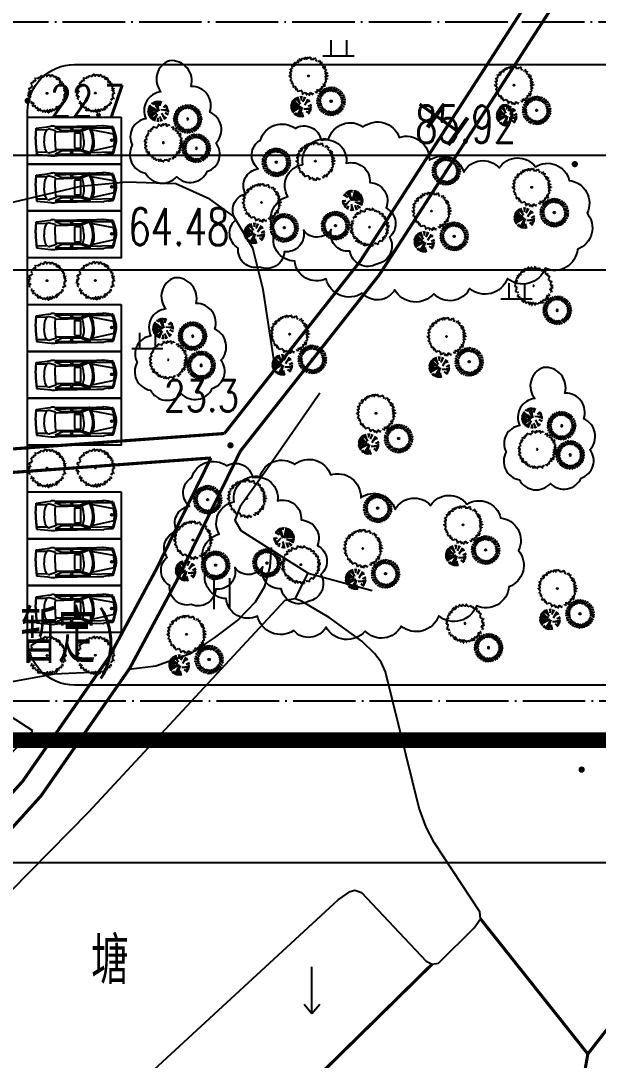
# Model space of a CAD drawing. Header units: millimetres. Extents: x 423323 to 424695, y 55333 to 56284.
# Drawn here: x 423723.6 to 423760.5, y 55692.7 to 55759.2 of the extents above; entities that cross this region are included whole.
import ezdxf
from ezdxf.enums import TextEntityAlignment as Align

# ---------------------------------------------------------------- set-up
doc = ezdxf.new("R2010")
doc.units = ezdxf.units.MM
doc.header["$LTSCALE"] = 1000
for name, pattern in [('DASH', [0.35, 0.25, -0.1]), ('DOTE', [2.42, 2, -0.2, 0.02, -0.2]), ('X3', [5, 4, -1])]:
    doc.linetypes.add(name, pattern=pattern)
for name, color, linetype in [('A绿-1', 82, 'Continuous'), ('PUB_DIM', 3, 'Continuous'), ('PUB_TEXT', 7, 'Continuous'), ('TREE', 74, 'Continuous'), ('地形图', 252, 'Continuous'), ('建设布局', 7, 'Continuous'), ('道路', 4, 'Continuous'), ('道路中心线', 1, 'DOTE'), ('道路线', 142, 'Continuous')]:
    doc.layers.add(name, color=color, linetype=linetype)
doc.styles.add('_TCH_DIM', font='SIMPLEX', dxfattribs={"bigfont": 'GBCBIG'})
doc.styles.add('_TCH_DIM_T3', font='SIMPLEX', dxfattribs={"width": 0.705882, "bigfont": 'GBCBIG'})
doc.styles.add('HZ', font='rs.shx', dxfattribs={"width": 0.8, "bigfont": 'hztxt.shx'})
doc.linetypes.add('10421', pattern='A,2,[150,AAA.SHX,S=1,R=0,X=0,Y=1],1e-11', length=2)
doc.linetypes.add('1161', pattern='A,0,[149,AAA.SHX,S=0.15,R=0,X=0,Y=0],-1.6', length=1.6)
doc.linetypes.add('FENCELINE2', pattern='A,0.25,-0.1,[132,ltypeshp.shx,S=0.1,R=0,X=-0.1,Y=0],-0.1,1', length=1.45)
doc.dimstyles.new('_TCH_ARCH_M_M&&1', dxfattribs={"dimtxt": 2.38, "dimasz": 0.8, "dimexe": 2, "dimexo": 2.4, "dimgap": 0.8, "dimtad": 1, "dimzin": 0, "dimdsep": 46, "dimtxsty": '_TCH_DIM_T3', "dimblk": 'ARCHTICK', "dimcen": 0.09, "dimclrt": 7, "dimazin": 2, "dimtfac": 1, "dimtdec": 0, "dimtix": 1, "dimtmove": 2, "dimatfit": 3, "dimfxl": 0, "dimtolj": 1, "dimtzin": 0, "dimarcsym": 0})

# ---------------------------------------------------------------- blocks, each defined once
blk = doc.blocks.new('gc120')
for p, q in [((0, 0), (0, 3)), ((-0.5, 0.6), (0, 0)), ((0, 0), (0.5, 0.6))]:
    blk.add_line(p, q)
blk = doc.blocks.new('gc121')
for p, q in [((-0.5, -1), (-0.5, 1)), ((0.5, -1), (0.5, 1))]:
    blk.add_line(p, q)
blk = doc.blocks.new('gc119')
for p, q in [((-0.5, 1), (-0.5, 0)), ((0.5, 1), (0.5, 0)), ((-1, 0), (1, 0))]:
    blk.add_line(p, q)
blk = doc.blocks.new('GC200')
at = {"linetype": 'Continuous', "const_width": 0.2, "flags": 128}
blk.add_lwpolyline([(-0.1, 0, 1), (0.1, 0, 1)], format="xyb", close=True, dxfattribs=at)
blk = doc.blocks.new('004')
at = {"layer": 'A绿-1', "color": 0}
for p, q in [((-872, 605), (-895, 533)), ((-825, 585), (-872, 605)), ((-793, 644), (-825, 585)), ((-762, 716), (-809, 677)), ((-809, 677), (-793, 644)), ((-699, 834), (-770, 749)), ((-770, 749), (-723, 742)), ((-723, 651), (-762, 716)), ((-723, 742), (-691, 683)), ((-691, 683), (-723, 651)), ((-691, 762), (-699, 834)), ((-534, 794), (-691, 762)), ((-511, 892), (-605, 840)), ((-605, 840), (-534, 794)), ((-456, 866), (-511, 892)), ((-401, 899), (-456, 866)), ((-354, 971), (-440, 997)), ((-440, 997), (-401, 899)), ((-283, 860), (-354, 971)), ((-276, 925), (-283, 860)), ((-244, 925), (-276, 925)), ((-205, 1023), (-268, 997)), ((-268, 997), (-244, 925)), ((-182, 945), (-205, 1023)), ((-134, 964), (-182, 945)), ((70, 1036), (-9, 1030)), ((-9, 1030), (-9, 991)), ((70, 977), (70, 1036)), ((93, 938), (70, 977)), ((132, 906), (93, 938)), ((179, 1023), (132, 906)), ((250, 1017), (179, 1023)), ((266, 945), (250, 1017)), ((321, 912), (266, 945)), ((360, 945), (321, 977)), ((321, 977), (321, 912)), ((360, 847), (360, 945)), ((399, 814), (360, 847)), ((438, 853), (399, 814)), ((478, 827), (438, 853)), ((525, 879), (478, 827)), ((564, 847), (525, 879)), ((532, 768), (564, 847)), ((572, 703), (532, 768)), ((564, 670), (572, 703)), ((595, 638), (564, 670)), ((658, 664), (595, 638)), ((697, 618), (658, 664)), ((744, 670), (697, 618)), ((783, 605), (744, 670)), ((791, 481), (783, 605)), ((-1068, 284), (-1052, 317)), ((-942, 226), (-1068, 284)), ((-1060, 128), (-1052, 186)), ((-966, 56), (-1060, 128)), ((-1052, 317), (-911, 278)), ((-1052, 186), (-950, 121)), ((-1052, -69), (-1052, 3)), ((-1052, 3), (-966, -3)), ((-982, 428), (-966, 461)), ((-927, 415), (-982, 428)), ((-966, 461), (-864, 454)), ((-966, -3), (-966, 56)), ((-950, 121), (-942, 226)), ((-942, 369), (-927, 415)), ((-887, 324), (-942, 369)), ((-911, 278), (-887, 324)), ((-895, 533), (-864, 481)), ((-864, 454), (-840, 461)), ((830, 500), (791, 481)), ((807, 409), (870, 487)), ((838, 343), (807, 409)), ((870, 487), (830, 500)), ((932, 363), (838, 343)), ((932, 200), (885, 200)), ((885, 200), (909, 160)), ((925, 101), (901, 69)), ((901, 69), (972, 16)), ((909, 278), (964, 311)), ((932, 232), (909, 278)), ((909, 160), (972, 160)), ((972, 160), (925, 101)), ((964, 311), (932, 363)), ((972, 16), (972, -69)), ((-1044, -154), (-1068, -193)), ((-1068, -193), (-1029, -219)), ((-989, -108), (-1052, -69)), ((-982, -173), (-1044, -154)), ((-1029, -219), (-1005, -166)), ((-1013, -278), (-989, -258)), ((-997, -310), (-1013, -278)), ((-919, -356), (-997, -310)), ((-974, -173), (-989, -108)), ((-989, -258), (-950, -278)), ((-934, -180), (-974, -173)), ((-950, -278), (-927, -251)), ((-942, -526), (-927, -480)), ((-864, -500), (-942, -526)), ((-927, -251), (-934, -180)), ((-927, -480), (-887, -441)), ((-887, -441), (-919, -356)), ((-887, -585), (-840, -533)), ((-840, -533), (-864, -500)), ((776, -513), (768, -552)), ((768, -552), (830, -585)), ((799, -448), (776, -513)), ((815, -493), (799, -448)), ((862, -474), (815, -493)), ((870, -278), (846, -336)), ((846, -336), (885, -435)), ((885, -435), (862, -474)), ((948, -310), (870, -278)), ((972, -69), (901, -95)), ((901, -95), (901, -180)), ((901, -180), (948, -219)), ((948, -219), (972, -271)), ((972, -271), (948, -310)), ((-848, -644), (-887, -585)), ((-801, -585), (-848, -644)), ((-762, -618), (-801, -585)), ((-636, -729), (-715, -657)), ((-683, -788), (-636, -729)), ((-629, -853), (-683, -788)), ((-574, -801), (-629, -853)), ((-401, -853), (-574, -801)), ((-425, -944), (-401, -853)), ((-385, -964), (-425, -944)), ((-338, -944), (-385, -964)), ((-299, -944), (-338, -944)), ((-260, -1010), (-299, -944)), ((-229, -912), (-260, -1010)), ((-182, -912), (-229, -912)), ((-189, -1010), (-182, -912)), ((-127, -1023), (-189, -1010)), ((-119, -938), (-127, -1023)), ((-56, -958), (-119, -938)), ((-56, -1010), (-56, -958)), ((-17, -997), (-56, -1010)), ((70, -1016), (-17, -997)), ((109, -925), (70, -951)), ((70, -951), (70, -1016)), ((132, -1023), (109, -925)), ((195, -997), (132, -1023)), ((226, -944), (164, -944)), ((164, -944), (195, -997)), ((250, -984), (226, -944)), ((297, -964), (250, -984)), ((297, -833), (274, -918)), ((274, -918), (297, -964)), ((328, -912), (297, -833)), ((360, -918), (328, -912)), ((383, -892), (360, -918)), ((407, -866), (383, -892)), ((438, -873), (407, -866)), ((423, -886), (438, -873)), ((454, -918), (423, -886)), ((470, -807), (446, -801)), ((446, -801), (485, -853)), ((564, -853), (454, -918)), ((509, -794), (470, -807)), ((485, -853), (548, -833)), ((556, -735), (493, -761)), ((493, -761), (509, -794)), ((548, -833), (564, -853)), ((650, -794), (556, -735)), ((674, -761), (650, -794)), ((705, -637), (666, -683)), ((666, -683), (674, -761)), ((760, -650), (705, -637)), ((783, -618), (760, -650)), ((807, -618), (783, -618)), ((830, -585), (807, -618))]:
    blk.add_line(p, q, dxfattribs=at)
blk.add_circle((-32, 10), 31.3, dxfattribs=at)
blk = doc.blocks.new('106')
at = {"layer": 'A绿-1'}
for p, q in [((-0.293, 0.345), (-0.27, 0.3)), ((-0.238, 0.198), (-0.293, 0.345)), ((-0.228, 0.391), (-0.213, 0.343)), ((-0.2, 0.237), (-0.228, 0.391)), ((-0.157, 0.425), (-0.15, 0.375)), ((-0.156, 0.269), (-0.157, 0.425)), ((-0.107, 0.292), (-0.08, 0.447)), ((-0.08, 0.447), (-0.083, 0.396)), ((-0.054, 0.307), (-0.001, 0.455)), ((-0.001, 0.455), (-0.013, 0.405)), ((0, 0.312), (0.078, 0.449)), ((0.054, 0.308), (0.154, 0.429)), ((0.078, 0.449), (0.058, 0.402)), ((0.107, 0.295), (0.227, 0.396)), ((0.154, 0.429), (0.127, 0.386)), ((0.157, 0.272), (0.292, 0.351)), ((0.227, 0.396), (0.193, 0.359)), ((0.292, 0.351), (0.252, 0.321)), ((-0.446, 0.074), (-0.399, 0.054)), ((-0.309, -0.004), (-0.446, 0.074)), ((-0.426, 0.15), (-0.383, 0.123)), ((-0.305, 0.05), (-0.426, 0.15)), ((-0.393, 0.223), (-0.356, 0.188)), ((-0.292, 0.103), (-0.393, 0.223)), ((-0.348, 0.288), (-0.318, 0.248)), ((-0.269, 0.153), (-0.348, 0.288)), ((0.202, 0.242), (0.349, 0.296)), ((0.241, 0.203), (0.395, 0.231)), ((0.273, 0.159), (0.43, 0.16)), ((0.297, 0.11), (0.451, 0.084)), ((0.349, 0.296), (0.304, 0.273)), ((0.311, 0.057), (0.459, 0.005)), ((0.317, 0.003), (0.453, -0.075)), ((0.395, 0.231), (0.347, 0.216)), ((0.43, 0.16), (0.38, 0.153)), ((0.451, 0.084), (0.401, 0.086)), ((0.459, 0.005), (0.41, 0.016)), ((-0.452, -0.006), (-0.402, -0.017)), ((-0.304, -0.058), (-0.452, -0.006)), ((-0.444, -0.085), (-0.393, -0.087)), ((-0.289, -0.111), (-0.444, -0.085)), ((-0.422, -0.161), (-0.372, -0.154)), ((-0.266, -0.16), (-0.422, -0.161)), ((-0.234, -0.204), (-0.388, -0.232)), ((-0.388, -0.232), (-0.34, -0.217)), ((-0.195, -0.243), (-0.342, -0.297)), ((-0.342, -0.297), (-0.297, -0.274)), ((-0.15, -0.273), (-0.285, -0.352)), ((-0.285, -0.352), (-0.245, -0.322)), ((-0.1, -0.296), (-0.22, -0.397)), ((-0.047, -0.309), (-0.147, -0.43)), ((0.007, -0.313), (-0.07, -0.45)), ((0.061, -0.308), (0.009, -0.456)), ((0.114, -0.293), (0.088, -0.448)), ((0.163, -0.27), (0.164, -0.426)), ((0.207, -0.238), (0.236, -0.392)), ((0.246, -0.199), (0.3, -0.346)), ((0.276, -0.154), (0.356, -0.289)), ((0.3, -0.346), (0.277, -0.301)), ((0.299, -0.104), (0.4, -0.224)), ((0.312, -0.051), (0.433, -0.151)), ((0.356, -0.289), (0.325, -0.249)), ((0.4, -0.224), (0.363, -0.189)), ((0.433, -0.151), (0.391, -0.124)), ((0.453, -0.075), (0.406, -0.055)), ((-0.22, -0.397), (-0.185, -0.36)), ((-0.147, -0.43), (-0.12, -0.387)), ((-0.07, -0.45), (-0.051, -0.403)), ((0.009, -0.456), (0.02, -0.406)), ((0.088, -0.448), (0.09, -0.397)), ((0.164, -0.426), (0.158, -0.376)), ((0.236, -0.392), (0.221, -0.344))]:
    blk.add_line(p, q, dxfattribs=at)
blk.add_circle((0, 0), 0.0254, dxfattribs=at)
blk = doc.blocks.new('A$C3C3C514D')
at = {"color": 62}
for p, q in [((1826, 4286), (1919, 3296)), ((985, 2274), (0, 2152)), ((510, 2000), (1, 2202)), ((1376, 2264), (3, 2272)), ((1448, 2052), (10, 2362)), ((2135, 2150), (22, 1847)), ((2135, 2150), (33, 2466)), ((533, 2271), (50, 2633)), ((754, 3022), (194, 3045)), ((314, 3273), (754, 3022)), ((1605, 3000), (469, 3494)), ((2072, 2430), (549, 3589)), ((1327, 3257), (603, 3647)), ((847, 3366), (661, 3703)), ((900, 3478), (708, 3738)), ((1605, 3000), (751, 3787)), ((984, 3455), (812, 3811)), ((1075, 3468), (865, 3847)), ((1327, 3257), (975, 3955)), ((2179, 2417), (975, 3955)), ((1474, 3317), (1125, 4045)), ((1340, 3596), (1210, 4088)), ((1751, 3803), (1478, 4197)), ((2296, 2298), (1605, 3000)), ((1919, 3296), (1620, 4239)), ((2490, 2732), (3940, 3353)), ((2490, 2732), (4010, 3243)), ((2775, 3382), (3114, 4079)), ((2775, 3382), (3301, 3974)), ((3070, 2927), (4073, 3126)), ((3135, 3755), (3501, 3831)), ((3589, 3756), (3285, 3427)), ((3285, 3427), (3744, 3603)), ((3516, 2534), (4262, 2582)), ((3556, 2540), (4283, 2465)), ((3564, 3199), (3831, 3501)), ((3688, 3053), (4142, 2976)), ((1065, 1996), (5, 2012)), ((439, 1909), (9, 1960)), ((774, 2001), (13, 1915)), ((658, 1927), (45, 1758)), ((51, 1686), (1027, 1810)), ((1836, 2067), (97, 1514)), ((539, 1655), (143, 1412)), ((1751, 1563), (187, 1276)), ((546, 1182), (227, 1190)), ((1385, 1488), (279, 1092)), ((1531, 1264), (321, 1022)), ((918, 1321), (379, 933)), ((1951, 1835), (483, 794)), ((1027, 1810), (539, 1655)), ((539, 1655), (539, 1655)), ((1302, 1353), (558, 706)), ((1440, 1141), (558, 706)), ((973, 832), (600, 662)), ((1178, 1009), (672, 590)), ((1152, 750), (691, 573)), ((1353, 1023), (748, 521)), ((1404, 827), (806, 473)), ((1951, 1835), (898, 404)), ((1238, 716), (947, 369)), ((1258, 561), (1009, 329)), ((1871, 1681), (1102, 274)), ((1384, 524), (1212, 216)), ((1477, 961), (1309, 172)), ((1942, 612), (1418, 129)), ((2147, 905), (1570, 80)), ((2209, 1495), (1767, 35)), ((2115, 529), (1808, 28)), ((2013, 694), (1897, 15)), ((2216, 1566), (2051, 2)), ((2220, 538), (2146, 0)), ((2176, 1176), (2243, 2)), ((2674, 953), (3081, 210)), ((2790, 723), (2896, 122)), ((2861, 1371), (3697, 653)), ((2938, 2122), (4093, 1221)), ((3120, 1141), (3574, 536)), ((3125, 1964), (4195, 1522)), ((3824, 1674), (4261, 1716)), ((4209, 1516), (3824, 1674))]:
    blk.add_line(p, q, dxfattribs=at)
blk = doc.blocks.new('$plan$00001328')
at = {"layer": '道路线'}
for p, q in [((-2279, 116), (-2219, 807)), ((-2254, 116), (-2194, 806)), ((-2219, 807), (-1493, 889)), ((-1551, 693), (-2199, 695)), ((-1551, 693), (-1667, 459)), ((-1508, 707), (-1562, 671)), ((-1493, 889), (-1285, 919)), ((-979, 619), (-1374, 729)), ((-1053, 923), (-878, 906)), ((-1023, 812), (1078, 831)), ((-582, 620), (-1023, 812)), ((-878, 906), (1645, 899)), ((-21, 822), (6, 627)), ((116, 823), (74, 627)), ((1224, 895), (623, 633)), ((1249, 767), (626, 562)), ((1370, 583), (1207, 751)), ((2643, 745), (1249, 767)), ((1645, 899), (2034, 915)), ((2034, 915), (2086, 904)), ((2427, 855), (2086, 904)), ((2367, 864), (2369, 870)), ((2369, 870), (2650, 842)), ((2604, 806), (2427, 855)), ((2787, 351), (2640, 772)), ((2720, 782), (2894, 148)), ((-1707, 230), (-1717, -16)), ((-1667, 459), (-1707, 230)), ((-1019, -34), (-1015, 284)), ((-1015, 284), (-979, 619)), ((626, 562), (-988, 538)), ((6, 627), (-582, 620)), ((623, 633), (74, 627)), ((223, 404), (223, -456)), ((586, 444), (263, 444)), ((626, -456), (626, 404)), ((810, 258), (722, 594)), ((822, -38), (810, 258)), ((2844, 342), (1302, 653)), ((1448, 334), (1370, 583)), ((1469, -41), (1448, 334)), ((2762, 16), (2740, 362)), ((2816, 347), (2866, 112)), ((-2279, -163), (-2219, -855)), ((-2254, -163), (-2194, -854)), ((-1706, -277), (-1717, -32)), ((-1667, -507), (-1707, -277)), ((-1551, -741), (-1667, -507)), ((-1019, -14), (-1015, -332)), ((-1015, -332), (-979, -667)), ((626, -610), (-988, -585)), ((263, -496), (586, -496)), ((1249, -815), (626, -610)), ((810, -306), (722, -641)), ((822, -10), (810, -306)), ((1370, -631), (1207, -799)), ((2844, -390), (1302, -701)), ((1448, -382), (1370, -630)), ((1469, -7), (1448, -382)), ((2787, -399), (2640, -820)), ((2720, -830), (2894, -195)), ((2762, -64), (2740, -410)), ((2816, -395), (2866, -160)), ((-2219, -855), (-1493, -937)), ((-1551, -741), (-2199, -743)), ((-1508, -755), (-1562, -719)), ((-1493, -937), (-1285, -966)), ((-1374, -776), (-1374, -777)), ((-979, -667), (-1371, -776)), ((-1053, -971), (-878, -954)), ((-582, -668), (-1023, -860)), ((-1023, -860), (1078, -879)), ((-878, -954), (1645, -947)), ((8, -674), (-582, -668)), ((-17, -869), (8, -674)), ((623, -681), (73, -675)), ((111, -870), (73, -675)), ((1224, -943), (623, -681)), ((2643, -793), (1249, -815)), ((1645, -947), (2034, -963)), ((2034, -963), (2086, -952)), ((2427, -903), (2086, -952)), ((2367, -911), (2369, -918)), ((2369, -918), (2650, -889)), ((2604, -854), (2427, -903))]:
    blk.add_line(p, q, dxfattribs=at)
blk.add_circle((2608, -21), 62.7, dxfattribs=at)
for centre, radius, start, end in [((-1418, 573), 162, 74.46936, 123.73593), ((-1148, -44), 972, 84.37428, 98.07159), ((-191, -40), 1591, 331.45596, 29.52266), ((2589, 754), 54, 19.21062, 74.51383), ((2642, 761), 81, 15.33853, 84.1898), ((-665, -24), 1620, 175.05924, 184.94076), ((-640, -24), 1620, 175.05924, 184.94076), ((263, 404), 40, 90, 180), ((586, 404), 40, 0, 90), ((2115, -24), 648, 356.47351, 3.52649), ((2233, -24), 648, 347.90524, 12.09476), ((2269, -24), 648, 344.66147, 15.33853), ((263, -456), 40, 180, 270), ((586, -456), 40, 270, 0), ((-1418, -621), 162, 236.26405, 286.81983), ((-1148, -4), 972, 261.92841, 275.62572), ((2589, -802), 54, 285.48617, 340.78938), ((2642, -809), 81, 275.8102, 344.66147)]:
    blk.add_arc(centre, radius, start, end, dxfattribs=at)
blk = doc.blocks.new('_ArchTick')
at = {"color": 0, "linetype": 'ByBlock', "const_width": 0.15}
blk.add_lwpolyline([(-0.5, -0.5), (0.5, 0.5)], dxfattribs=at)
blk = doc.blocks.new('*D94')
at = {"layer": 'Defpoints', "color": 0}
for p in [(423709.095, 55751.275), (423773.575, 55751.275), (423773.575, 55743.275)]:
    blk.add_point(p, dxfattribs=at)
at = {"layer": 'PUB_DIM', "color": 0, "lineweight": -2}
for p, q in [((423709.095, 55748.875), (423709.095, 55741.275)), ((423773.575, 55748.875), (423773.575, 55741.275)), ((423709.095, 55743.275), (423773.575, 55743.275))]:
    blk.add_line(p, q, dxfattribs=at)
at = {"layer": 'PUB_DIM', "color": 0, "lineweight": -2, "xscale": 0.8, "yscale": 0.8, "zscale": 0.8, "rotation": 180}
blk.add_blockref('_ArchTick', (423709.095, 55743.275), dxfattribs=at)
at = {"layer": 'PUB_DIM', "color": 0, "lineweight": -2, "xscale": 0.8, "yscale": 0.8, "zscale": 0.8}
blk.add_blockref('_ArchTick', (423773.575, 55743.275), dxfattribs=at)
at = {"layer": 'PUB_DIM', "color": 7, "insert": (423733.698, 55746.025), "char_height": 2.38, "attachment_point": 5, "style": '_TCH_DIM_T3'}
blk.add_mtext('\\A1;64.48', dxfattribs=at)
blk = doc.blocks.new('*D104')
at = {"layer": 'Defpoints', "color": 0}
for p in [(423795.015, 55750.599), (423709.095, 55742.975), (423795.015, 55742.975)]:
    blk.add_point(p, dxfattribs=at)
at = {"layer": 'PUB_DIM', "color": 0, "lineweight": -2}
for p, q in [((423709.095, 55745.375), (423709.095, 55752.599)), ((423795.015, 55745.375), (423795.015, 55752.599)), ((423709.095, 55750.599), (423795.015, 55750.599))]:
    blk.add_line(p, q, dxfattribs=at)
at = {"layer": 'PUB_DIM', "color": 0, "lineweight": -2, "xscale": 0.8, "yscale": 0.8, "zscale": 0.8, "rotation": 180}
blk.add_blockref('_ArchTick', (423709.095, 55750.599), dxfattribs=at)
at = {"layer": 'PUB_DIM', "color": 0, "lineweight": -2, "xscale": 0.8, "yscale": 0.8, "zscale": 0.8}
blk.add_blockref('_ArchTick', (423795.015, 55750.599), dxfattribs=at)
at = {"layer": 'PUB_DIM', "color": 7, "insert": (423752.055, 55752.589), "char_height": 2.38, "attachment_point": 5, "style": '_TCH_DIM_T3'}
blk.add_mtext('\\A1;85.92', dxfattribs=at)
blk = doc.blocks.new('*D129')
at = {"layer": 'Defpoints', "color": 0}
for p in [(423431.612, 55713.172), (423795.015, 55713.137), (423795.014, 55705.312)]:
    blk.add_point(p, dxfattribs=at)
at = {"layer": 'PUB_DIM', "color": 0, "lineweight": -2}
for p, q in [((423431.612, 55710.772), (423431.611, 55703.346)), ((423795.015, 55710.737), (423795.014, 55703.312)), ((423431.611, 55705.346), (423795.014, 55705.312))]:
    blk.add_line(p, q, dxfattribs=at)
at = {"layer": 'PUB_DIM', "color": 0, "lineweight": -2, "xscale": 0.8, "yscale": 0.8, "zscale": 0.8}
for p, rotation in [((423431.611, 55705.346), 179.9945794423809), ((423795.014, 55705.312), 359.9945794423808)]:
    blk.add_blockref('_ArchTick', p, dxfattribs=dict(at, rotation=rotation))
at = {"layer": 'PUB_DIM', "color": 7, "insert": (423613.313, 55707.319), "char_height": 2.38, "attachment_point": 5, "rotation": 359.99458, "style": '_TCH_DIM_T3'}
blk.add_mtext('\\A1;363.40', dxfattribs=at)

msp = doc.modelspace()

# ---------------------------------------------------------------- linework, layer by layer
at = {"color": 1, "linetype": 'DASH', "ltscale": 0.02, "const_width": 1}
msp.add_lwpolyline([(423795.015, 55713.137), (423431.612, 55713.172), (423431.612, 55853.106), (423600.93, 55853.106), (423600.93, 56107.48), (423785.939, 56107.48), (423795.015, 56099.312), (423795.015, 55713.137)], dxfattribs=at)
at = {"linetype": 'FENCELINE2', "ltscale": 0.005, "const_width": 0.1}
msp.add_lwpolyline([(423795.015, 55713.137), (423431.612, 55713.172), (423431.612, 55853.106), (423600.93, 55853.106), (423600.93, 56107.48), (423785.939, 56107.48), (423795.015, 56099.312), (423795.015, 55978.692)], dxfattribs=at)
at = {"layer": 'TREE'}
for points in [[(423733.104, 55756.657, 0.520567), (423732.553, 55754.663, 0.520567), (423732.553, 55754.663, 0.520567), (423731.591, 55752.932, 0.520567), (423731.591, 55752.932, 0.520567), (423730.719, 55751.248, 0.520567), (423730.719, 55751.248, 0.520567), (423731.562, 55749.459, 0.520567), (423731.562, 55749.459, 0.520567), (423733.549, 55749.223, 0.520567), (423733.549, 55749.223, 0.520567), (423735.526, 55749.573, 0.520567), (423735.526, 55749.573, 0.520567), (423736.081, 55751.387, 0.520567), (423736.081, 55751.387, 0.520567), (423735.686, 55753.365, 0.520567), (423735.686, 55753.365, 0.520567), (423734.485, 55755.012, 0.520567), (423734.485, 55755.012, 0.520567)], [(423741.14, 55752.325, -0.520567), (423742.807, 55751.574, -0.520567), (423742.807, 55751.574, -0.520567), (423744.416, 55750.087, -0.520567), (423744.416, 55750.087, -0.520567), (423745.922, 55748.855, -0.520567), (423745.922, 55748.855, -0.520567), (423746.964, 55747.229, -0.520567), (423746.964, 55747.229, -0.520567), (423747.185, 55745.36, -0.520567), (423747.185, 55745.36, -0.520567), (423746.369, 55743.637, -0.520567), (423746.369, 55743.637, -0.520567), (423744.645, 55744.454, -0.520567), (423744.645, 55744.454, -0.520567), (423743.46, 55745.845, -0.520567), (423743.46, 55745.845, -0.520567), (423741.668, 55745.804, -0.520567), (423741.668, 55745.804, -0.520567), (423740.447, 55744.422, -0.520567), (423740.447, 55744.422, -0.520567), (423738.888, 55743.437, -0.520567), (423738.888, 55743.437, -0.520567), (423737.504, 55744.658, -0.520567), (423737.504, 55744.658, -0.520567), (423737.34, 55746.461, -0.520567), (423737.34, 55746.461, -0.520567), (423737.967, 55748.138, -0.520567), (423737.967, 55748.138, -0.520567), (423738.774, 55749.739, -0.520567), (423738.774, 55749.739, -0.520567), (423738.921, 55751.578, -0.520567), (423738.921, 55751.578, -0.520567)], [(423745.444, 55741.77, -0.520567), (423743.122, 55742.698, -0.520567), (423743.122, 55742.698, -0.520567), (423741.119, 55743.817, -0.520567), (423741.119, 55743.817, -0.520567), (423739.842, 55745.72, -0.520567), (423739.842, 55745.72, -0.520567), (423740.675, 55747.952, -0.520567), (423740.675, 55747.952, -0.520567), (423741.63, 55750.015, -0.520567), (423741.63, 55750.015, -0.520567), (423743.287, 55751.63, -0.520567), (423743.287, 55751.63, -0.520567), (423745.504, 55752.416, -0.520567), (423745.504, 55752.416, -0.520567), (423747.799, 55751.746, -0.520567), (423747.799, 55751.746, -0.520567), (423749.735, 55750.28, -0.520567), (423749.735, 55750.28, -0.520567), (423751.934, 55749.522, -0.520567), (423751.934, 55749.522, -0.520567), (423754.207, 55749.791, -0.520567), (423754.207, 55749.791, -0.520567), (423756.527, 55749.856, -0.520567), (423756.527, 55749.856, -0.520567), (423758.687, 55748.989, -0.520567), (423758.687, 55748.989, -0.520567), (423759.827, 55746.889, -0.520567), (423759.827, 55746.889, -0.520567), (423759.213, 55744.575, -0.520567), (423759.213, 55744.575, -0.520567), (423757.146, 55743.361, -0.520567), (423757.146, 55743.361, -0.520567), (423754.732, 55742.711, -0.520567), (423754.732, 55742.711, -0.520567), (423752.317, 55742.06, -0.520567), (423752.317, 55742.06, -0.520567), (423750.025, 55741.737, -0.520567), (423750.025, 55741.737, -0.520567), (423747.513, 55741.991, -0.520567), (423747.513, 55741.991, -0.520567)], [(423733.417, 55742.753, 0.520567), (423732.866, 55740.759, 0.520567), (423732.866, 55740.759, 0.520567), (423731.905, 55739.029, 0.520567), (423731.905, 55739.029, 0.520567), (423731.033, 55737.344, 0.520567), (423731.033, 55737.344, 0.520567), (423731.875, 55735.555, 0.520567), (423731.875, 55735.555, 0.520567), (423733.863, 55735.319, 0.520567), (423733.863, 55735.319, 0.520567), (423735.84, 55735.669, 0.520567), (423735.84, 55735.669, 0.520567), (423736.394, 55737.483, 0.520567), (423736.394, 55737.483, 0.520567), (423735.999, 55739.461, 0.520567), (423735.999, 55739.461, 0.520567), (423734.798, 55741.109, 0.520567), (423734.798, 55741.109, 0.520567)], [(423757.037, 55737.016, 0.520567), (423756.486, 55735.022, 0.520567), (423756.486, 55735.022, 0.520567), (423755.525, 55733.291, 0.520567), (423755.525, 55733.291, 0.520567), (423754.653, 55731.607, 0.520567), (423754.653, 55731.607, 0.520567), (423755.495, 55729.818, 0.520567), (423755.495, 55729.818, 0.520567), (423757.483, 55729.582, 0.520567), (423757.483, 55729.582, 0.520567), (423759.46, 55729.932, 0.520567), (423759.46, 55729.932, 0.520567), (423760.014, 55731.746, 0.520567), (423760.014, 55731.746, 0.520567), (423759.619, 55733.723, 0.520567), (423759.619, 55733.723, 0.520567), (423758.418, 55735.371, 0.520567), (423758.418, 55735.371, 0.520567)], [(423741.053, 55720.162, -0.520567), (423738.73, 55721.09, -0.520567), (423738.73, 55721.09, -0.520567), (423736.727, 55722.209, -0.520567), (423736.727, 55722.209, -0.520567), (423735.45, 55724.112, -0.520567), (423735.45, 55724.112, -0.520567), (423736.283, 55726.344, -0.520567), (423736.283, 55726.344, -0.520567), (423737.238, 55728.407, -0.520567), (423737.238, 55728.407, -0.520567), (423738.895, 55730.022, -0.520567), (423738.895, 55730.022, -0.520567), (423741.112, 55730.808, -0.520567), (423741.112, 55730.808, -0.520567), (423743.407, 55730.138, -0.520567), (423743.407, 55730.138, -0.520567), (423745.343, 55728.672, -0.520567), (423745.343, 55728.672, -0.520567), (423747.543, 55727.914, -0.520567), (423747.543, 55727.914, -0.520567), (423749.815, 55728.183, -0.520567), (423749.815, 55728.183, -0.520567), (423752.136, 55728.248, -0.520567), (423752.136, 55728.248, -0.520567), (423754.295, 55727.381, -0.520567), (423754.295, 55727.381, -0.520567), (423755.436, 55725.281, -0.520567), (423755.436, 55725.281, -0.520567), (423754.821, 55722.967, -0.520567), (423754.821, 55722.967, -0.520567), (423752.755, 55721.753, -0.520567), (423752.755, 55721.753, -0.520567), (423750.34, 55721.102, -0.520567), (423750.34, 55721.102, -0.520567), (423747.925, 55720.452, -0.520567), (423747.925, 55720.452, -0.520567), (423745.633, 55720.129, -0.520567), (423745.633, 55720.129, -0.520567), (423743.121, 55720.383, -0.520567), (423743.121, 55720.383, -0.520567)], [(423736.748, 55730.717, -0.520567), (423738.415, 55729.966, -0.520567), (423738.415, 55729.966, -0.520567), (423740.024, 55728.479, -0.520567), (423740.024, 55728.479, -0.520567), (423741.53, 55727.247, -0.520567), (423741.53, 55727.247, -0.520567), (423742.572, 55725.621, -0.520567), (423742.572, 55725.621, -0.520567), (423742.793, 55723.752, -0.520567), (423742.793, 55723.752, -0.520567), (423741.977, 55722.029, -0.520567), (423741.977, 55722.029, -0.520567), (423740.253, 55722.846, -0.520567), (423740.253, 55722.846, -0.520567), (423739.069, 55724.237, -0.520567), (423739.069, 55724.237, -0.520567), (423737.276, 55724.196, -0.520567), (423737.276, 55724.196, -0.520567), (423736.055, 55722.814, -0.520567), (423736.055, 55722.814, -0.520567), (423734.496, 55721.828, -0.520567), (423734.496, 55721.828, -0.520567), (423733.113, 55723.05, -0.520567), (423733.113, 55723.05, -0.520567), (423732.948, 55724.853, -0.520567), (423732.948, 55724.853, -0.520567), (423733.575, 55726.53, -0.520567), (423733.575, 55726.53, -0.520567), (423734.382, 55728.131, -0.520567), (423734.382, 55728.131, -0.520567), (423734.529, 55729.97, -0.520567), (423734.529, 55729.97, -0.520567)]]:
    msp.add_lwpolyline(points, format="xyb", close=True, dxfattribs=at)
at = {"layer": '地形图', "color": 250, "linetype": 'X3', "const_width": 0.2, "flags": 128}
for points in [[(423758.835, 55764.775), (423745.302, 55743.808), (423736.616, 55732.784)], [(423735.751, 55731.217), (423714.941, 55729.7), (423682.098, 55729.37)], [(423735.751, 55731.217), (423732.254, 55724.09), (423729.27, 55718.528), (423723.709, 55710.526), (423701.971, 55686.391)]]:
    msp.add_lwpolyline(points, dxfattribs=at)
at = {"layer": '地形图', "color": 250, "linetype": 'Continuous', "const_width": 0.2, "flags": 128}
for points in [[(423759.889, 55763.641), (423746.524, 55742.936), (423737.638, 55731.658), (423733.589, 55723.404), (423730.551, 55717.742), (423724.886, 55709.592), (423703.086, 55685.387)], [(423736.616, 55732.784), (423714.879, 55731.2), (423682.082, 55730.87)], [(423808.6, 55732.05), (423784.265, 55716.87), (423780.89, 55714.41), (423779.456, 55713.232), (423765.8, 55699.26), (423760.975, 55694.463), (423759.88, 55693.05), (423759.646, 55691.728), (423759.483, 55689.648), (423759.6, 55688.75), (423760.333, 55687.975), (423768.22, 55682.05)], [(423759.88, 55693.05), (423753.01, 55701.7)], [(423749.92, 55698.81), (423716.37, 55665.83)]]:
    msp.add_lwpolyline(points, dxfattribs=at)
at = {"layer": '地形图', "color": 250, "linetype": 'Continuous', "elevation": 23, "flags": 128}
for points in [[(423739.831, 55737.267), (423739.103, 55742.006), (423738.436, 55744.647), (423737.208, 55746.69), (423735.676, 55747.79), (423733.512, 55748.777), (423730.348, 55748.881), (423727.396, 55748.593), (423721.099, 55747.129), (423713.776, 55745.593), (423707.292, 55745.781), (423702.46, 55747.443), (423700.239, 55749.463), (423698.137, 55752.444), (423696.249, 55754.835)], [(423739.611, 55725.479), (423739.529, 55724.248), (423739.16, 55722.936), (423738.585, 55721.992), (423737.514, 55720.878), (423735.954, 55719.689), (423734.423, 55718.682), (423732.219, 55717.884), (423730.501, 55717.672)], [(423728.55, 55717.493), (423725.721, 55717.367), (423723.127, 55716.901), (423720.527, 55716.221), (423717.025, 55715.053), (423711.739, 55712.788), (423704.969, 55708.588), (423700.506, 55705.199), (423696.551, 55700.771), (423694.525, 55696.375), (423693.638, 55691.354), (423693.885, 55688.844), (423694.642, 55686.349), (423696.347, 55683.528), (423698.123, 55681.447), (423702.869, 55677.494), (423705.242, 55674.332)]]:
    msp.add_lwpolyline(points, dxfattribs=at)
at = {"layer": '地形图', "color": 250, "linetype": '10421', "flags": 128}
msp.add_lwpolyline([(423742.72, 55735.372), (423739.375, 55730.54), (423737.633, 55728.11), (423737.28, 55727.24), (423737.669, 55726.574), (423741.977, 55723.85), (423746.066, 55722.734)], dxfattribs=at)
at = {"layer": '地形图', "color": 250, "linetype": '1161', "elevation": 22.8, "flags": 128}
msp.add_lwpolyline([(423724.35, 55713.75), (423707.46, 55724.67), (423681.815, 55710.54), (423680.68, 55708.31), (423681.558, 55706.568), (423699.535, 55690.303), (423701.57, 55690.52), (423703.945, 55692.506), (423724.35, 55713.75)], dxfattribs=at)
at = {"layer": '地形图', "color": 250, "linetype": '1161', "flags": 128}
msp.add_lwpolyline([(423741.14, 55722.2), (423741.977, 55723.85)], dxfattribs=at)
at = {"layer": '地形图', "color": 250, "linetype": 'Continuous', "flags": 128}
msp.add_lwpolyline([(423720.855, 55681.684), (423743.894, 55702.925), (423744.668, 55703.449), (423744.96, 55703.53), (423745.401, 55703.382), (423749.522, 55698.995), (423749.92, 55698.81), (423750.325, 55698.872), (423752.612, 55701.117), (423753.01, 55701.7), (423752.957, 55702.144), (423750.037, 55706.601), (423749.53, 55707.58), (423749.083, 55708.795), (423746.917, 55717.515), (423746.65, 55718.15), (423746.227, 55718.702), (423745.406, 55719.478), (423743.331, 55721.005), (423741.558, 55722.038), (423741.14, 55722.2), (423740.49, 55722.084), (423727.91, 55708.54), (423704.305, 55684.531)], dxfattribs=at)
at = {"layer": '建设布局', "color": 1, "linetype": 'Continuous', "flags": 128}
msp.add_lwpolyline([(423431.612, 55595.771), (423775.894, 55595.771), (423795.015, 55614.892), (423795.015, 55713.137), (423431.612, 55713.172)], close=True, dxfattribs=at)
msp.add_lwpolyline([(423431.612, 55595.771), (423775.894, 55595.771), (423795.015, 55614.892), (423795.015, 55713.137), (423431.612, 55713.172)], close=True, dxfattribs=at)
at = {"layer": '道路', "color": 4}
msp.add_lwpolyline([(423763.775, 55756.411, -0.414214), (423766.775, 55753.411), (423766.775, 55719.671, -0.414214), (423763.775, 55716.671), (423727.015, 55716.671, -0.414214), (423724.015, 55719.671), (423724.015, 55753.411, -0.414214), (423727.015, 55756.411), (423763.775, 55756.411)], format="xyb", dxfattribs=at)
at = {"layer": '道路中心线', "color": 1, "linetype": 'DOTE', "ltscale": 0.002}
for p, q in [((423784.156, 55759.126), (423717.513, 55759.126)), ((423442.112, 55715.663), (423764.613, 55715.663))]:
    msp.add_line(p, q, dxfattribs=at)
at = {"layer": '道路线'}
for points in [[(423730.015, 55753.041), (423730.015, 55750.041), (423724.015, 55750.041), (423724.015, 55753.041)], [(423730.015, 55750.041), (423730.015, 55747.041), (423724.015, 55747.041), (423724.015, 55750.041)], [(423730.015, 55747.041), (423730.015, 55744.041), (423724.015, 55744.041), (423724.015, 55747.041)], [(423730.015, 55741.041), (423730.015, 55738.041), (423724.015, 55738.041), (423724.015, 55741.041)], [(423730.015, 55738.041), (423730.015, 55735.041), (423724.015, 55735.041), (423724.015, 55738.041)], [(423730.015, 55735.041), (423730.015, 55732.041), (423724.015, 55732.041), (423724.015, 55735.041)], [(423730.015, 55729.041), (423730.015, 55726.041), (423724.015, 55726.041), (423724.015, 55729.041)], [(423730.015, 55726.041), (423730.015, 55723.041), (423724.015, 55723.041), (423724.015, 55726.041)], [(423730.015, 55723.041), (423730.015, 55720.041), (423724.015, 55720.041), (423724.015, 55723.041)]]:
    msp.add_lwpolyline(points, close=True, dxfattribs=at)

# ---------------------------------------------------------------- block references
at = {"layer": 'A绿-1'}
for name, p, xscale, yscale, zscale, rotation in [('004', (423741.955, 55755.677), 0.00116705121472478, 0.00116705121472478, -0.00116705121472478, 196.4296013010655), ('004', (423755.113, 55755.093), 0.00116705121472478, 0.00116705121472478, -0.00116705121472478, 196.4296013010655), ('004', (423725.254, 55754.608), 0.00116705121472478, 0.00116705121472478, -0.00116705121472478, 110.3603193262187), ('004', (423728.346, 55754.622), 0.00116705121472478, 0.00116705121472478, -0.00116705121472478, 110.3603193262187), ('106', (423743.446, 55754.063), 2.039962694467977, 2.039962694607675, 2.039962694502081, 264.9820240038009), ('106', (423756.604, 55753.479), 2.039962694467977, 2.039962694607675, 2.039962694502081, 264.9820240038009), ('106', (423734.265, 55752.919), -2.039962694467977, 2.039962694607675, 2.039962694502081, 271.000000000003), ('004', (423732.664, 55751.413), -0.00116705121472478, 0.00116705121472478, -0.00116705121472478, 339.5524227027386), ('106', (423734.813, 55751.045), -2.039962694467977, 2.039962694607675, 2.039962694502081, 271.000000000003), ('004', (423742.398, 55750.226), 0.00116705121472478, 0.00116705121472478, -0.00116705121472478, 196.4296013010655), ('106', (423739.941, 55750.157), 2.039962694467977, 2.039962694607675, 2.039962694502081, 264.9820240038009), ('106', (423750.819, 55749.612), 2.039962694467977, 2.039962694607675, 2.039962694502081, 264.9820240038009), ('004', (423756.245, 55748.547), 0.00116705121472478, 0.00116705121472478, -0.00116705121472478, 196.4296013010655), ('004', (423738.955, 55747.573), 0.00116705121472478, 0.00116705121472478, -0.00116705121472478, 196.4296013010655), ('004', (423749.832, 55747.028), 0.00116705121472478, 0.00116705121472478, -0.00116705121472478, 196.4296013010655), ('106', (423757.737, 55746.933), 2.039962694467977, 2.039962694607675, 2.039962694502081, 264.9820240038009), ('106', (423743.731, 55746.092), 2.039962694467976, 2.039962694607675, 2.039962694502081, 130.4174830930882), ('004', (423745.928, 55746.022), 0.00116705121472478, 0.00116705121472478, -0.00116705121472478, 61.8650603903528), ('106', (423740.446, 55745.959), 2.039962694467977, 2.039962694607675, 2.039962694502081, 264.9820240038009), ('106', (423751.324, 55745.414), 2.039962694467977, 2.039962694607675, 2.039962694502081, 264.9820240038009), ('004', (423725.254, 55742.608), 0.00116705121472478, 0.00116705121472478, -0.00116705121472478, 110.3603193262187), ('004', (423728.346, 55742.622), 0.00116705121472478, 0.00116705121472478, -0.00116705121472478, 110.3603193262187), ('004', (423756.408, 55742.275), -0.00116705121472478, 0.00116705121472478, -0.00116705121472478, 249.5405185889953), ('106', (423757.913, 55740.673), -2.039962694467977, 2.039962694607675, 2.039962694502081, 180.98809588626), ('004', (423740.751, 55739.148), 0.00116705121472478, 0.00116705121472478, -0.00116705121472478, 196.4296013010655), ('004', (423750.796, 55738.998), 0.00116705121472478, 0.00116705121472478, -0.00116705121472478, 196.4296013010655), ('106', (423734.578, 55739.015), -2.039962694467977, 2.039962694607675, 2.039962694502081, 271.000000000003), ('004', (423732.978, 55737.509), -0.00116705121472478, 0.00116705121472478, -0.00116705121472478, 339.5524227027386), ('106', (423742.243, 55737.534), 2.039962694467977, 2.039962694607675, 2.039962694502081, 264.9820240038009), ('106', (423752.287, 55737.384), 2.039962694467977, 2.039962694607675, 2.039962694502081, 264.9820240038009), ('106', (423735.126, 55737.142), -2.039962694467977, 2.039962694607675, 2.039962694502081, 271.000000000003), ('004', (423746.276, 55734.079), 0.00116705121472478, 0.00116705121472478, -0.00116705121472478, 196.4296013010655), ('106', (423758.199, 55733.277), -2.039962694467977, 2.039962694607675, 2.039962694502081, 271.000000000003), ('106', (423747.767, 55732.465), 2.039962694467977, 2.039962694607675, 2.039962694502081, 264.9820240038009), ('004', (423756.598, 55731.772), -0.00116705121472478, 0.00116705121472478, -0.00116705121472478, 339.5524227027386), ('106', (423758.746, 55731.404), -2.039962694467977, 2.039962694607675, 2.039962694502081, 271.000000000003), ('004', (423725.254, 55730.608), 0.00116705121472478, 0.00116705121472478, -0.00116705121472478, 110.3603193262187), ('004', (423728.346, 55730.622), 0.00116705121472478, 0.00116705121472478, -0.00116705121472478, 110.3603193262187), ('004', (423738.006, 55728.618), 0.00116705121472478, 0.00116705121472478, -0.00116705121472478, 196.4296013010655), ('106', (423735.549, 55728.549), 2.039962694467977, 2.039962694607675, 2.039962694502081, 264.9820240038009), ('106', (423746.427, 55728.004), 2.039962694467977, 2.039962694607675, 2.039962694502081, 264.9820240038009), ('004', (423751.854, 55726.939), 0.00116705121472478, 0.00116705121472478, -0.00116705121472478, 196.4296013010655), ('004', (423734.563, 55725.965), 0.00116705121472478, 0.00116705121472478, -0.00116705121472478, 196.4296013010655), ('004', (423745.441, 55725.42), 0.00116705121472478, 0.00116705121472478, -0.00116705121472478, 196.4296013010655), ('106', (423739.34, 55724.484), 2.039962694467976, 2.039962694607675, 2.039962694502081, 130.4174830930882), ('004', (423741.536, 55724.414), 0.00116705121472478, 0.00116705121472478, -0.00116705121472478, 61.8650603903528), ('106', (423753.345, 55725.325), 2.039962694467977, 2.039962694607675, 2.039962694502081, 264.9820240038009), ('106', (423736.054, 55724.351), 2.039962694467977, 2.039962694607675, 2.039962694502081, 264.9820240038009), ('106', (423746.932, 55723.806), 2.039962694467977, 2.039962694607675, 2.039962694502081, 264.9820240038009), ('004', (423757.889, 55722.853), 0.00116705121472478, 0.00116705121472478, -0.00116705121472478, 196.4296013010655), ('004', (423752.016, 55720.666), -0.00116705121472478, 0.00116705121472478, -0.00116705121472478, 249.5405185889953), ('106', (423759.38, 55721.239), 2.039962694467977, 2.039962694607675, 2.039962694502081, 264.9820240038009), ('004', (423734.146, 55719.926), 0.00116705121472478, 0.00116705121472478, -0.00116705121472478, 196.4296013010655), ('004', (423725.254, 55718.608), 0.00116705121472478, 0.00116705121472478, -0.00116705121472478, 110.3603193262187), ('004', (423728.346, 55718.622), 0.00116705121472478, 0.00116705121472478, -0.00116705121472478, 110.3603193262187), ('106', (423753.521, 55719.065), -2.039962694467977, 2.039962694607675, 2.039962694502081, 180.98809588626), ('106', (423735.637, 55718.312), 2.039962694467977, 2.039962694607675, 2.039962694502081, 264.9820240038009)]:
    msp.add_blockref(name, p, dxfattribs=dict(at, xscale=xscale, yscale=yscale, zscale=zscale, rotation=rotation))
at = {"layer": 'TREE', "extrusion": (0, 0, -1), "zscale": 0.0003134301259033955}
for p, xscale, yscale, rotation in [((-423740.652, 55754.083), 0.0003134301259033954, 0.0003134301259033954, 158.3064505472057), ((-423731.476, 55753.094), -0.0003134301259033954, 0.0003134301259033955, 25.71152544899025), ((-423753.81, 55753.499), 0.0003134301259033954, 0.0003134301259033954, 158.3064505472057), ((-423745.706, 55748.069), 0.0003134301259033953, 0.0003134301259033954, 292.8709914579184), ((-423754.943, 55746.953), 0.0003134301259033954, 0.0003134301259033954, 158.3064505472057), ((-423737.652, 55745.979), 0.0003134301259033954, 0.0003134301259033954, 158.3064505472057), ((-423748.53, 55745.434), 0.0003134301259033954, 0.0003134301259033954, 158.3064505472057), ((-423731.79, 55739.191), -0.0003134301259033954, 0.0003134301259033955, 25.71152544899025), ((-423739.449, 55737.554), 0.0003134301259033954, 0.0003134301259033954, 158.3064505472057), ((-423749.493, 55737.404), 0.0003134301259033954, 0.0003134301259033954, 158.3064505472057), ((-423755.41, 55733.453), -0.0003134301259033954, 0.0003134301259033955, 25.71152544899025), ((-423744.973, 55732.485), 0.0003134301259033954, 0.0003134301259033954, 158.3064505472057), ((-423741.315, 55726.461), 0.0003134301259033953, 0.0003134301259033954, 292.8709914579184), ((-423750.551, 55725.345), 0.0003134301259033954, 0.0003134301259033954, 158.3064505472057), ((-423733.26, 55724.371), 0.0003134301259033954, 0.0003134301259033954, 158.3064505472057), ((-423744.138, 55723.826), 0.0003134301259033954, 0.0003134301259033954, 158.3064505472057), ((-423756.586, 55721.259), 0.0003134301259033954, 0.0003134301259033954, 158.3064505472057), ((-423732.843, 55718.332), 0.0003134301259033954, 0.0003134301259033954, 158.3064505472057)]:
    msp.add_blockref('A$C3C3C514D', p, dxfattribs=dict(at, xscale=xscale, yscale=yscale, rotation=rotation))
at = {"layer": '地形图', "color": 250, "linetype": 'Continuous'}
for name, p in [('gc119', (423743.922, 55756.962)), ('GC200', (423724.02, 55754.09, 22.71)), ('GC200', (423759.047, 55750.031, 22.2)), ('gc119', (423755.321, 55741.401)), ('gc119', (423731.682, 55738.229)), ('GC200', (423737.003, 55732.026, 23.3)), ('gc121', (423736.462, 55722.525)), ('GC200', (423759.483, 55711.26, 22.5)), ('gc120', (423742.221, 55695.632))]:
    msp.add_blockref(name, p, dxfattribs=at)
at = {"layer": '道路线', "xscale": 0.001000000000000008, "yscale": 0.001000000000000008, "zscale": 0.0009999999999999998}
for p, rotation in [((423726.796, 55751.555), 0.8481084632052794), ((423726.796, 55748.555), 0.8481084632052794), ((423726.796, 55745.555), 0.8481084632052794), ((423726.796, 55739.555), 0.8481084632052796), ((423726.796, 55736.555), 0.8481084632052796), ((423726.796, 55733.555), 0.8481084632052796), ((423726.796, 55727.555), 0.8481084632052796), ((423726.796, 55724.555), 0.8481084632052796), ((423726.796, 55721.555), 0.8481084632052796)]:
    msp.add_blockref('$plan$00001328', p, dxfattribs=dict(at, rotation=rotation))

# ---------------------------------------------------------------- texts
at = {"layer": 'PUB_TEXT', "style": '_TCH_DIM'}
msp.add_text('暂定', height=3.3759, dxfattribs=at).set_placement((423723.52, 55718.086))
at = {"layer": 'PUB_TEXT', "style": '_TCH_DIM', "width": 0.705882}
msp.add_text(')', height=2.975, dxfattribs=at).set_placement((423728.435, 55718.086))
at = {"layer": '地形图', "color": 250, "linetype": 'Continuous', "style": 'HZ', "width": 0.8}
for s, height, p in [('22.7', 2, (423727.87, 55754.09)), ('23.3', 2, (423735.151, 55735.2)), ('塘', 3, (423729.29, 55699.202))]:
    msp.add_text(s, height=height, dxfattribs=at).set_placement(p, align=Align.MIDDLE)
msp.add_text('土', height=3, rotation=54.36754, dxfattribs=at).set_placement((423750.457, 55752.921), align=Align.MIDDLE)

# ---------------------------------------------------------------- dimensions: what is measured, and where the dimension line sits
at = {"layer": 'PUB_DIM'}
for p1, p2, distance, text, picture, middle in [((423709.095, 55742.975), (423795.015, 55742.975), 7.624, '85.92', '*D104', (423752.055, 55752.589)), ((423431.612, 55713.172), (423795.015, 55713.137), -7.826, '363.40', '*D129', (423613.313, 55707.319))]:
    dim = msp.add_aligned_dim(p1=p1, p2=p2, distance=distance, text=text, dimstyle='_TCH_ARCH_M_M&&1', dxfattribs=at)
    dim.commit()
    dim.dimension.update_dxf_attribs({"geometry": picture, "text_midpoint": middle})
dim = msp.add_linear_dim(base=(423773.575, 55743.275), p1=(423709.095, 55751.275), p2=(423773.575, 55751.275), angle=0, text='64.48', dimstyle='_TCH_ARCH_M_M&&1', dxfattribs=at)
dim.commit()
dim.dimension.update_dxf_attribs({"geometry": '*D94', "text_midpoint": (423733.698, 55746.025), "dimtype": 161})

doc.saveas('drawing.dxf')
